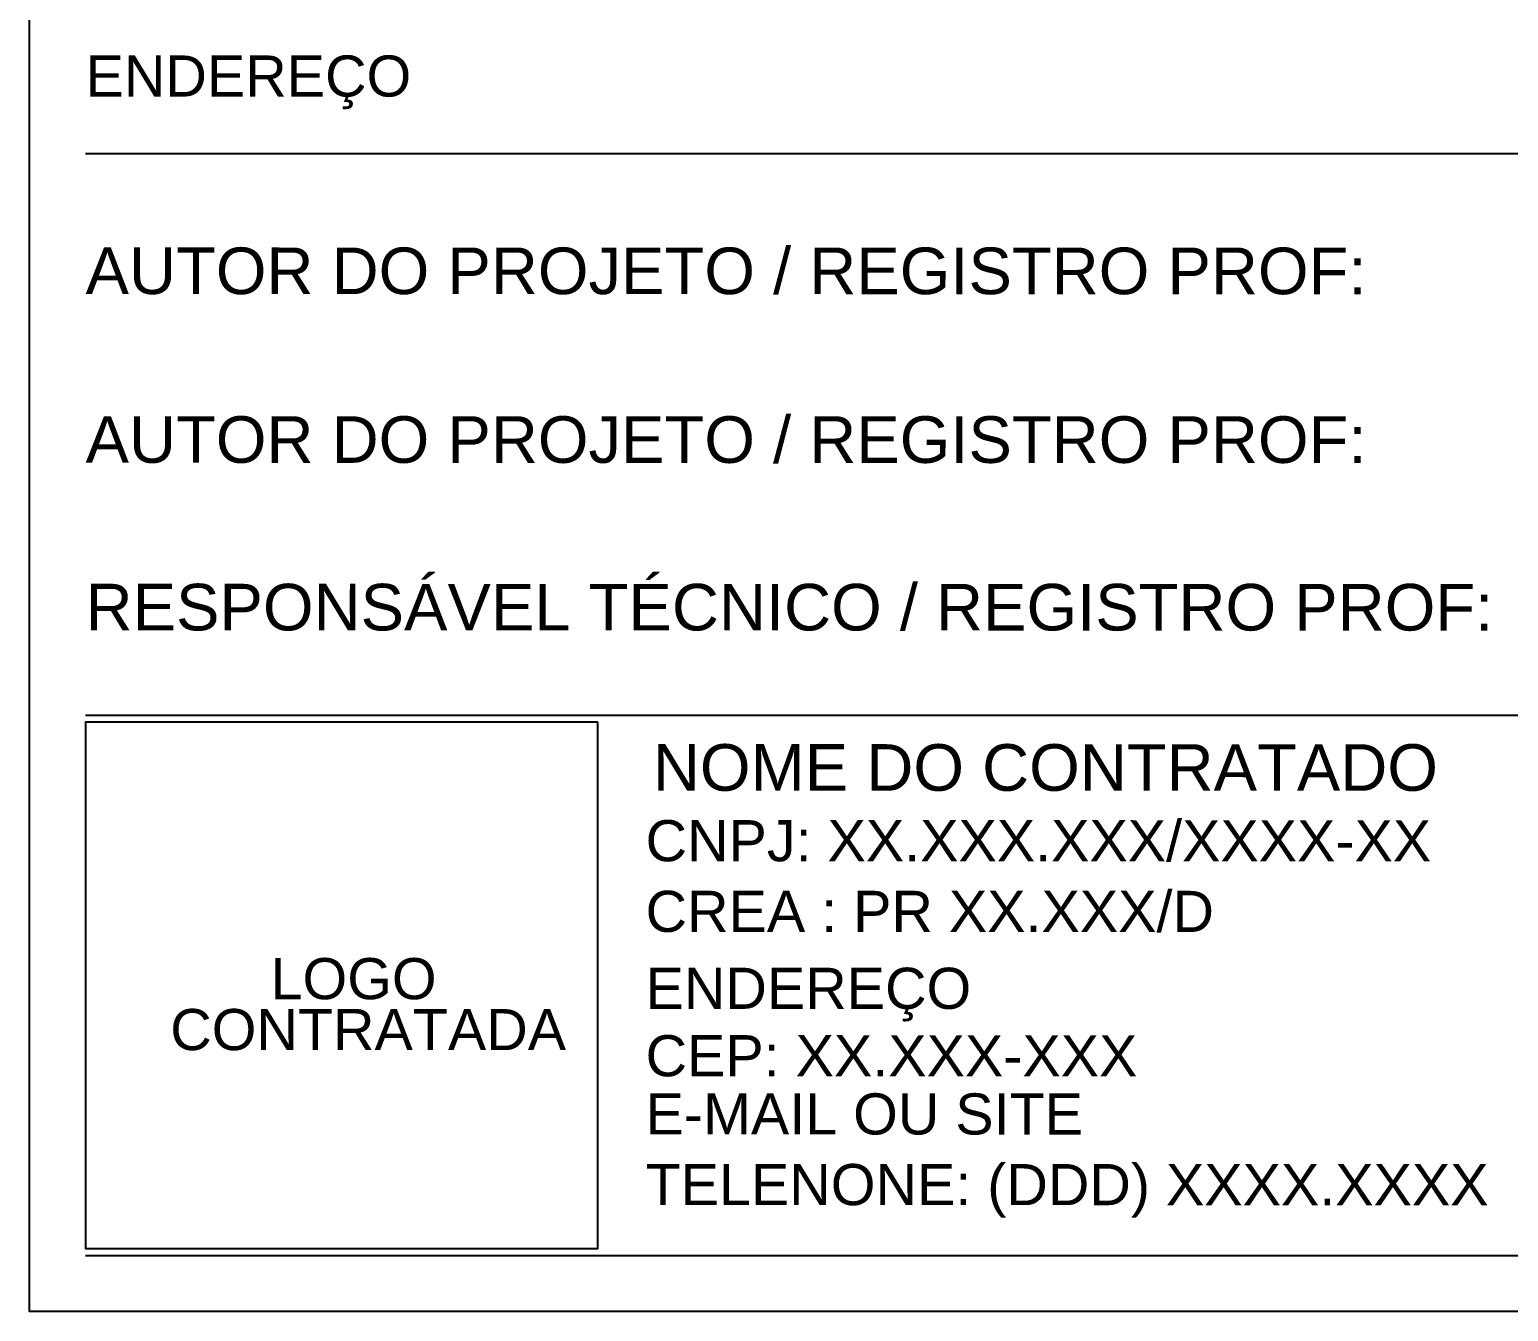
# Model space of a CAD drawing. Header units: millimetres. Extents: x 0 to 687901, y 0 to 346525.
# Drawn here: x 7327.9 to 7433.6, y 7695.9 to 7787.5 of the extents above; entities that cross this region are included whole.
import ezdxf
from ezdxf.enums import TextEntityAlignment as Align

# ---------------------------------------------------------------- set-up
doc = ezdxf.new("R2010")
doc.units = ezdxf.units.MM
doc.layers.add('ARQ_Texto', color=7, linetype='Continuous')
doc.styles.add('ARIAL', font='arial.ttf')

msp = doc.modelspace()

# ---------------------------------------------------------------- linework, layer by layer
at = {"layer": 'ARQ_Texto'}
for p, q in [((7331.88, 7778.63), (7674.43, 7778.63)), ((7331.88, 7738.48), (7610.97, 7738.48)), ((7331.88, 7699.85), (7610.97, 7699.85))]:
    msp.add_line(p, q, dxfattribs=at)
for points in [[(7677.88, 7695.85), (7327.88, 7695.85), (7327.88, 7873.88), (7677.88, 7873.88)], [(7368.49, 7737.97), (7331.88, 7737.98), (7331.88, 7700.35), (7368.48, 7700.35)]]:
    msp.add_lwpolyline(points, close=True, dxfattribs=at)

# ---------------------------------------------------------------- texts
at = {"layer": 'ARQ_Texto', "style": 'ARIAL'}
for s, p in [('ENDEREÇO', (7331.88, 7784.16)), ('LOGO ', (7345.1, 7719.64)), ('CONTRATADA', (7337.93, 7716))]:
    msp.add_text(s, height=2.94, rotation=359.9947, dxfattribs=at).set_placement(p, align=Align.MIDDLE_LEFT)
for s, height, p in [('AUTOR DO PROJETO / REGISTRO PROF:  ', 3.332, (7331.88, 7768.57)), ('AUTOR DO PROJETO / REGISTRO PROF:', 3.332, (7331.88, 7756.51)), ('RESPONSÁVEL TÉCNICO / REGISTRO PROF:', 3.332, (7331.88, 7744.53)), ('NOME DO CONTRATADO', 3.332, (7372.42, 7733.07)), ('CNPJ: XX.XXX.XXX/XXXX-XX', 2.94, (7371.9, 7728.03)), ('CREA : PR XX.XXX/D', 2.94, (7371.9, 7722.98)), ('ENDEREÇO', 2.94, (7371.9, 7717.48)), ('CEP: XX.XXX-XXX', 2.94, (7371.9, 7712.66)), ('E-MAIL OU SITE', 2.94, (7371.9, 7708.5)), ('TELENONE: (DDD) XXXX.XXXX', 2.94, (7371.9, 7703.45))]:
    msp.add_text(s, height=height, rotation=359.9947, dxfattribs=at).set_placement(p)

doc.saveas('drawing.dxf')
